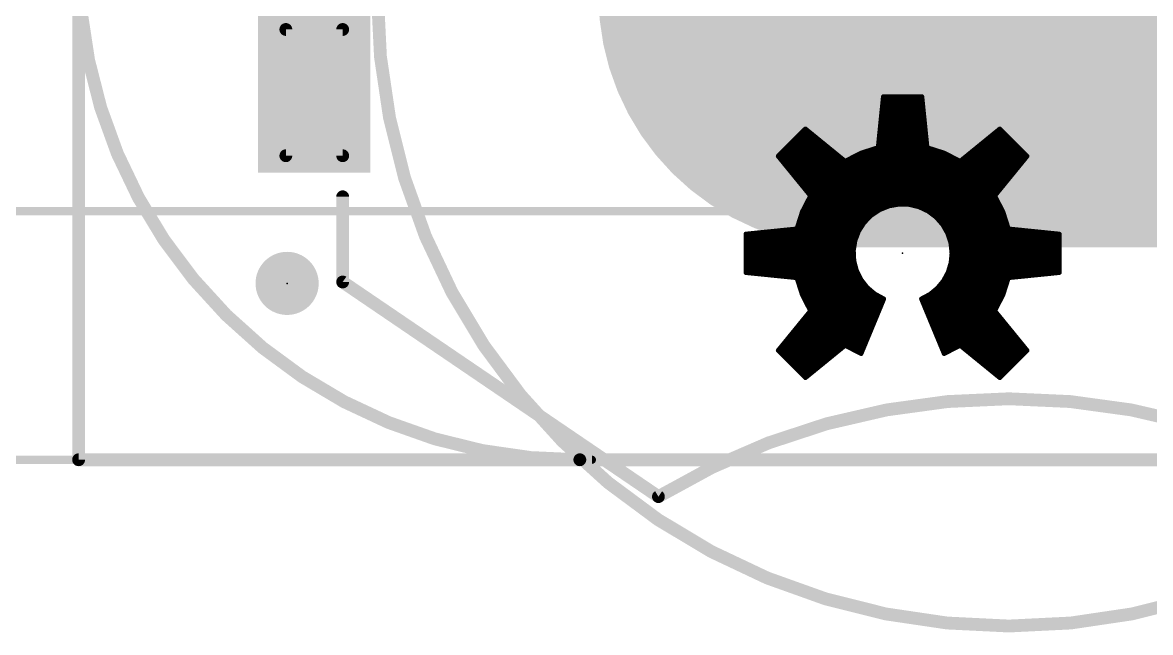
# Model space of a CAD drawing. Extents: x -53 to 61, y -36 to 25.
# Drawn here: x -27.05 to -9.19, y -13.15 to -3.49 of the extents above; entities that cross this region are included whole.
import ezdxf

# ---------------------------------------------------------------- set-up
doc = ezdxf.new("R2010")
doc.units = 0
for name, color, linetype in [('1', 12, 'CONTINUOUS'), ('16', 132, 'CONTINUOUS'), ('20', 53, 'CONTINUOUS'), ('21', 41, 'CONTINUOUS'), ('22', 40, 'CONTINUOUS'), ('23', 53, 'CONTINUOUS'), ('24', 53, 'CONTINUOUS'), ('47', 253, 'CONTINUOUS'), ('51', 53, 'CONTINUOUS')]:
    doc.layers.add(name, color=color, linetype=linetype)

# ---------------------------------------------------------------- blocks, each defined once
blk = doc.blocks.new('RECT2080000X1280000R100')
at = {"const_width": 4}
blk.add_lwpolyline([(4.5, 0), (4.5, 0, 0.4142), (2.5, 2), (-2.5, 2, 0.4142), (-4.5, 0), (-4.5, 0, 0.4142), (-2.5, -2), (2.5, -2, 0.4142)], format="xyb", close=True, dxfattribs=at)
blk.add_solid([(-2.5254, -0.0254), (2.5254, -0.0254), (-2.5254, 0.0254), (2.5254, 0.0254)])
blk = doc.blocks.new('RECT')
blk.add_solid([(-0.5, -0.5), (0.5, -0.5), (-0.5, 0.5), (0.5, 0.5)])
blk = doc.blocks.new('PIE')
at = {"const_width": 0.5}
blk.add_lwpolyline([(0, -0.25, 1), (0, 0.25, 1), (0, -0.25)], format="xyb", dxfattribs=at)

msp = doc.modelspace()

# ---------------------------------------------------------------- linework, layer by layer
at = {"layer": '1', "const_width": 0.2032}
for points in [[(-26.162, 10.414), (-26.162, -10.414)], [(-26.162, -10.414), (26.162, -10.414)]]:
    msp.add_lwpolyline(points, dxfattribs=at)
at = {"layer": '1', "const_width": 0.1016}
for points in [[(-26.162, -10.3632, 1), (-26.162, -10.4648)], [(-26.2128, -10.414, 1), (-26.1112, -10.414)]]:
    msp.add_lwpolyline(points, format="xyb", dxfattribs=at)
at = {"layer": '16', "const_width": 0.2032}
for points in [[(-26.162, 10.414), (-26.162, -10.414)], [(-26.162, -10.414), (26.162, -10.414)]]:
    msp.add_lwpolyline(points, dxfattribs=at)
at = {"layer": '16', "const_width": 0.1016}
for points in [[(-26.162, -10.3632, 1), (-26.162, -10.4648)], [(-26.2128, -10.414, 1), (-26.1112, -10.414)]]:
    msp.add_lwpolyline(points, format="xyb", dxfattribs=at)
at = {"layer": '20'}
for points, const_width in [([(-26.162, -2.54, 0.4142), (-18.2245, -10.414)], 0.2032), ([(-18.2245, -10.3632, 1), (-18.2245, -10.4648)], 0.1016), ([(-18.2243, -10.4648, 1), (-18.2247, -10.3632)], 0.1016)]:
    msp.add_lwpolyline(points, format="xyb", dxfattribs=dict(at, const_width=const_width))
at = {"layer": '20', "const_width": 0.2032}
msp.add_lwpolyline([(-18.2245, -10.414), (18.2245, -10.414)], dxfattribs=at)
at = {"layer": '21', "const_width": 0.2032}
for points in [[(-21.98, -7.598), (-21.98, -6.248)], [(-16.98, -10.998), (-21.98, -7.598)]]:
    msp.add_lwpolyline(points, dxfattribs=at)
at = {"layer": '21'}
for points, const_width in [([(-21.9292, -6.248, 1), (-22.0308, -6.248)], 0.1016), ([(-21.9514, -7.556, 1), (-22.0086, -7.64)], 0.1016), ([(-22.0308, -7.598, 1), (-21.9292, -7.598)], 0.1016), ([(-5.88, -10.998, 0.2793), (-16.98, -10.998)], 0.2032), ([(-17.0063, -10.9546, 1), (-16.9537, -11.0414)], 0.1016), ([(-17.0086, -11.04, 1), (-16.9514, -10.956)], 0.1016)]:
    msp.add_lwpolyline(points, format="xyb", dxfattribs=dict(at, const_width=const_width))
at = {"layer": '22', "const_width": 0.0762}
for points in [[(-13.4994, -5.4691), (-13.4175, -4.6623)], [(-13.4175, -4.6623), (-12.8081, -4.6623)], [(-12.8081, -4.6623), (-12.7262, -5.4691)], [(-13.4315, -4.8006), (-12.794, -4.8006)], [(-13.4238, -4.7244), (-12.8018, -4.7244)], [(-13.4547, -5.0292), (-12.7708, -5.0292)], [(-13.447, -4.953), (-12.7785, -4.953)], [(-13.4392, -4.8768), (-12.7863, -4.8768)], [(-15.0828, -5.6046), (-14.652, -5.1738)], [(-14.6598, -5.1816), (-14.6423, -5.1816)], [(-14.652, -5.1738), (-14.0236, -5.6862)], [(-13.4702, -5.1816), (-12.7553, -5.1816)], [(-13.4624, -5.1054), (-12.7631, -5.1054)], [(-12.202, -5.6862), (-11.5736, -5.1738)], [(-11.5832, -5.1816), (-11.5657, -5.1816)], [(-11.5736, -5.1738), (-11.1428, -5.6046)], [(-14.8122, -5.334), (-14.4554, -5.334)], [(-14.736, -5.2578), (-14.5489, -5.2578)], [(-13.4856, -5.334), (-12.7399, -5.334)], [(-13.4779, -5.2578), (-12.7476, -5.2578)], [(-11.7701, -5.334), (-11.4133, -5.334)], [(-11.6766, -5.2578), (-11.4895, -5.2578)], [(-15.0408, -5.5626), (-14.1751, -5.5626)], [(-14.9646, -5.4864), (-14.2685, -5.4864)], [(-14.8884, -5.4102), (-14.362, -5.4102)], [(-14.0236, -5.6862), (-13.7705, -5.5558)], [(-13.7836, -5.5626), (-12.4419, -5.5626)], [(-13.7705, -5.5558), (-13.4994, -5.4691)], [(-13.5536, -5.4864), (-12.6719, -5.4864)], [(-13.4934, -5.4102), (-12.7321, -5.4102)], [(-12.7262, -5.4691), (-12.455, -5.5558)], [(-12.455, -5.5558), (-12.202, -5.6862)], [(-12.0504, -5.5626), (-11.1847, -5.5626)], [(-11.957, -5.4864), (-11.2609, -5.4864)], [(-11.8635, -5.4102), (-11.3371, -5.4102)], [(-14.5704, -6.233), (-15.0828, -5.6046)], [(-15.0548, -5.6388), (-14.0816, -5.6388)], [(-14.9927, -5.715), (-11.2328, -5.715)], [(-13.9316, -5.6388), (-12.2939, -5.6388)], [(-12.1439, -5.6388), (-11.1707, -5.6388)], [(-11.1428, -5.6046), (-11.6552, -6.233)], [(-14.9306, -5.7912), (-11.2949, -5.7912)], [(-14.8684, -5.8674), (-11.3571, -5.8674)], [(-14.8063, -5.9436), (-11.4192, -5.9436)], [(-14.7442, -6.0198), (-11.4813, -6.0198)], [(-14.682, -6.096), (-11.5435, -6.096)], [(-14.7007, -6.486), (-14.5704, -6.233)], [(-14.6199, -6.1722), (-11.6056, -6.1722)], [(-14.5783, -6.2484), (-11.6472, -6.2484)], [(-11.6552, -6.233), (-11.5248, -6.486)], [(-14.6568, -6.4008), (-13.3484, -6.4008)], [(-14.6176, -6.3246), (-11.608, -6.3246)], [(-13.4778, -6.453), (-13.6112, -6.5421)], [(-13.329, -6.393), (-13.4778, -6.453)], [(-13.1711, -6.3647), (-13.329, -6.393)], [(-13.0107, -6.3692), (-13.1711, -6.3647)], [(-12.8547, -6.4063), (-13.0107, -6.3692)], [(-12.8778, -6.4008), (-11.5687, -6.4008)], [(-12.7095, -6.4746), (-12.8547, -6.4063)], [(-14.7875, -6.7572), (-14.7007, -6.486)], [(-14.7466, -6.6294), (-13.6968, -6.6294)], [(-14.7222, -6.5532), (-13.6221, -6.5532)], [(-14.696, -6.477), (-13.5137, -6.477)], [(-13.6112, -6.5421), (-13.7236, -6.6566)], [(-12.5813, -6.571), (-12.7095, -6.4746)], [(-12.7063, -6.477), (-11.5295, -6.477)], [(-12.605, -6.5532), (-11.5033, -6.5532)], [(-12.4755, -6.6916), (-12.5813, -6.571)], [(-12.5301, -6.6294), (-11.4789, -6.6294)], [(-11.5248, -6.486), (-11.4381, -6.7572)], [(-15.5942, -6.8391), (-14.7875, -6.7572)], [(-15.0303, -6.7818), (-13.8039, -6.7818)], [(-14.771, -6.7056), (-13.755, -6.7056)], [(-13.8102, -6.7916), (-13.8674, -6.9415)], [(-13.7236, -6.6566), (-13.8102, -6.7916)], [(-12.3966, -6.8313), (-12.4755, -6.6916)], [(-12.4677, -6.7056), (-11.4546, -6.7056)], [(-12.4246, -6.7818), (-11.1953, -6.7818)], [(-11.4381, -6.7572), (-10.6314, -6.8391)], [(-15.5942, -7.4485), (-15.5942, -6.8391)], [(-15.5942, -6.858), (-13.8355, -6.858)], [(-15.5942, -6.9342), (-13.8646, -6.9342)], [(-13.8674, -6.9415), (-13.8928, -7.0999)], [(-12.3479, -6.9842), (-12.3966, -6.8313)], [(-12.3881, -6.858), (-10.6314, -6.858)], [(-12.3638, -6.9342), (-10.6314, -6.9342)], [(-12.3315, -7.1438), (-12.3479, -6.9842)], [(-10.6314, -6.8391), (-10.6314, -7.4485)], [(-15.5942, -7.0104), (-13.8784, -7.0104)], [(-15.5942, -7.0866), (-13.8907, -7.0866)], [(-15.5942, -7.1628), (-13.8899, -7.1628)], [(-13.8928, -7.0999), (-13.8853, -7.2602)], [(-12.3465, -7.2962), (-12.3315, -7.1438)], [(-12.3452, -7.0104), (-10.6314, -7.0104)], [(-12.3373, -7.0866), (-10.6314, -7.0866)], [(-12.3333, -7.1628), (-10.6314, -7.1628)], [(-15.5942, -7.239), (-13.8863, -7.239)], [(-15.5942, -7.3152), (-13.8711, -7.3152)], [(-13.8853, -7.2602), (-13.8452, -7.4155)], [(-12.3909, -7.4427), (-12.3465, -7.2962)], [(-12.3522, -7.3152), (-10.6314, -7.3152)], [(-12.3408, -7.239), (-10.6314, -7.239)], [(-15.5942, -7.3914), (-13.8514, -7.3914)], [(-14.7875, -7.5304), (-15.5942, -7.4485)], [(-15.4055, -7.4676), (-13.8195, -7.4676)], [(-14.7007, -7.8015), (-14.7875, -7.5304)], [(-13.8452, -7.4155), (-13.7743, -7.5594)], [(-12.4631, -7.5778), (-12.3909, -7.4427)], [(-12.4042, -7.4676), (-10.82, -7.4676)], [(-12.3753, -7.3914), (-10.6314, -7.3914)], [(-11.4381, -7.5304), (-11.5248, -7.8015)], [(-10.6314, -7.4485), (-11.4381, -7.5304)], [(-14.7831, -7.5438), (-13.782, -7.5438)], [(-14.7588, -7.62), (-13.7269, -7.62)], [(-14.7344, -7.6962), (-13.6631, -7.6962)], [(-13.7743, -7.5594), (-13.6754, -7.6858)], [(-13.6754, -7.6858), (-13.5529, -7.7893)], [(-12.6787, -7.7934), (-12.5603, -7.6962)], [(-12.5603, -7.6962), (-12.4631, -7.5778)], [(-12.5603, -7.6962), (-11.4911, -7.6962)], [(-12.4977, -7.62), (-11.4667, -7.62)], [(-12.4449, -7.5438), (-11.4424, -7.5438)], [(-14.71, -7.7724), (-13.5728, -7.7724)], [(-14.5704, -8.0546), (-14.7007, -7.8015)], [(-14.6764, -7.8486), (-13.4431, -7.8486)], [(-13.4118, -7.8656), (-13.7706, -8.7317)], [(-13.5529, -7.7893), (-13.4118, -7.8656)], [(-12.8138, -7.8656), (-12.6787, -7.7934)], [(-12.455, -8.7317), (-12.8138, -7.8656)], [(-12.782, -7.8486), (-11.5491, -7.8486)], [(-12.6531, -7.7724), (-11.5155, -7.7724)], [(-11.5248, -7.8015), (-11.6552, -8.0546)], [(-15.0828, -8.6829), (-14.5704, -8.0546)], [(-14.6372, -7.9248), (-13.4363, -7.9248)], [(-14.5979, -8.001), (-13.4679, -8.001)], [(-12.7892, -7.9248), (-11.5883, -7.9248)], [(-12.7576, -8.001), (-11.6276, -8.001)], [(-11.6552, -8.0546), (-11.1428, -8.6829)], [(-14.7131, -8.2296), (-13.5625, -8.2296)], [(-14.651, -8.1534), (-13.531, -8.1534)], [(-14.5888, -8.0772), (-13.4994, -8.0772)], [(-12.7261, -8.0772), (-11.6367, -8.0772)], [(-12.6945, -8.1534), (-11.5746, -8.1534)], [(-12.663, -8.2296), (-11.5124, -8.2296)], [(-14.8374, -8.382), (-13.6257, -8.382)], [(-14.7752, -8.3058), (-13.5941, -8.3058)], [(-12.6314, -8.3058), (-11.4503, -8.3058)], [(-12.5998, -8.382), (-11.3881, -8.382)], [(-15.0238, -8.6106), (-14.0349, -8.6106)], [(-14.9616, -8.5344), (-13.6888, -8.5344)], [(-14.8995, -8.4582), (-13.6572, -8.4582)], [(-14.0236, -8.6014), (-14.652, -9.1137)], [(-13.7706, -8.7317), (-14.0236, -8.6014)], [(-14.0056, -8.6106), (-13.7204, -8.6106)], [(-12.5683, -8.4582), (-11.326, -8.4582)], [(-12.5367, -8.5344), (-11.2639, -8.5344)], [(-12.5051, -8.6106), (-12.2199, -8.6106)], [(-12.202, -8.6014), (-12.455, -8.7317)], [(-11.5736, -9.1137), (-12.202, -8.6014)], [(-12.1906, -8.6106), (-11.2017, -8.6106)], [(-14.652, -9.1137), (-15.0828, -8.6829)], [(-15.0789, -8.6868), (-14.1283, -8.6868)], [(-15.0027, -8.763), (-14.2218, -8.763)], [(-13.8578, -8.6868), (-13.7519, -8.6868)], [(-12.4736, -8.6868), (-12.3677, -8.6868)], [(-12.0972, -8.6868), (-11.1466, -8.6868)], [(-12.0037, -8.763), (-11.2228, -8.763)], [(-11.1428, -8.6829), (-11.5736, -9.1137)], [(-14.9265, -8.8392), (-14.3152, -8.8392)], [(-14.8503, -8.9154), (-14.4087, -8.9154)], [(-11.9103, -8.8392), (-11.299, -8.8392)], [(-11.8168, -8.9154), (-11.3752, -8.9154)], [(-14.7741, -8.9916), (-14.5021, -8.9916)], [(-14.6979, -9.0678), (-14.5956, -9.0678)], [(-11.7233, -8.9916), (-11.4514, -8.9916)], [(-11.6299, -9.0678), (-11.5276, -9.0678)]]:
    msp.add_lwpolyline(points, dxfattribs=at)
at = {"layer": '22', "const_width": 0.0381}
for points in [[(-13.4175, -4.6433, 1), (-13.4175, -4.6814)], [(-13.3985, -4.6643, 1), (-13.4364, -4.6604)], [(-12.7891, -4.6604, 1), (-12.827, -4.6643)], [(-12.8081, -4.6814, 1), (-12.8081, -4.6433)], [(-13.4315, -4.7816, 1), (-13.4315, -4.8197)], [(-13.4238, -4.7054, 1), (-13.4238, -4.7435)], [(-12.8018, -4.7435, 1), (-12.8018, -4.7054)], [(-12.794, -4.8197, 1), (-12.794, -4.7816)], [(-13.4547, -5.0102, 1), (-13.4547, -5.0483)], [(-13.447, -4.934, 1), (-13.447, -4.9721)], [(-13.4392, -4.8578, 1), (-13.4392, -4.8959)], [(-12.7863, -4.8959, 1), (-12.7863, -4.8578)], [(-12.7785, -4.9721, 1), (-12.7785, -4.934)], [(-12.7708, -5.0483, 1), (-12.7708, -5.0102)], [(-14.6598, -5.1626, 1), (-14.6598, -5.2007)], [(-14.6399, -5.159, 1), (-14.664, -5.1885)], [(-14.6385, -5.1872, 1), (-14.6654, -5.1603)], [(-14.6423, -5.2007, 1), (-14.6423, -5.1626)], [(-13.4702, -5.1626, 1), (-13.4702, -5.2007)], [(-13.4624, -5.0864, 1), (-13.4624, -5.1245)], [(-12.7631, -5.1245, 1), (-12.7631, -5.0864)], [(-12.7553, -5.2007, 1), (-12.7553, -5.1626)], [(-11.5832, -5.1626, 1), (-11.5832, -5.2007)], [(-11.5601, -5.1603, 1), (-11.587, -5.1872)], [(-11.5615, -5.1885, 1), (-11.5856, -5.159)], [(-11.5657, -5.2007, 1), (-11.5657, -5.1626)], [(-14.8122, -5.315, 1), (-14.8122, -5.3531)], [(-14.736, -5.2388, 1), (-14.736, -5.2769)], [(-14.5489, -5.2769, 1), (-14.5489, -5.2388)], [(-14.4554, -5.3531, 1), (-14.4554, -5.315)], [(-13.4856, -5.315, 1), (-13.4856, -5.3531)], [(-13.4779, -5.2388, 1), (-13.4779, -5.2769)], [(-12.7476, -5.2769, 1), (-12.7476, -5.2388)], [(-12.7399, -5.3531, 1), (-12.7399, -5.315)], [(-11.7701, -5.315, 1), (-11.7701, -5.3531)], [(-11.6766, -5.2388, 1), (-11.6766, -5.2769)], [(-11.4895, -5.2769, 1), (-11.4895, -5.2388)], [(-11.4133, -5.3531, 1), (-11.4133, -5.315)], [(-15.0408, -5.5436, 1), (-15.0408, -5.5817)], [(-14.9646, -5.4674, 1), (-14.9646, -5.5055)], [(-14.8884, -5.3912, 1), (-14.8884, -5.4293)], [(-14.362, -5.4293, 1), (-14.362, -5.3912)], [(-14.2685, -5.5055, 1), (-14.2685, -5.4674)], [(-14.1751, -5.5817, 1), (-14.1751, -5.5436)], [(-13.7836, -5.5436, 1), (-13.7836, -5.5817)], [(-13.7763, -5.5377, 1), (-13.7647, -5.574)], [(-13.7618, -5.5728, 1), (-13.7792, -5.5389)], [(-13.5536, -5.4674, 1), (-13.5536, -5.5055)], [(-13.5183, -5.4671, 1), (-13.4804, -5.471)], [(-13.4934, -5.3912, 1), (-13.4934, -5.4293)], [(-13.4935, -5.4872, 1), (-13.5052, -5.4509)], [(-12.7203, -5.4509, 1), (-12.732, -5.4872)], [(-12.7451, -5.471, 1), (-12.7072, -5.4671)], [(-12.7321, -5.4293, 1), (-12.7321, -5.3912)], [(-12.6719, -5.5055, 1), (-12.6719, -5.4674)], [(-12.4463, -5.5389, 1), (-12.4637, -5.5728)], [(-12.4608, -5.574, 1), (-12.4492, -5.5377)], [(-12.4419, -5.5817, 1), (-12.4419, -5.5436)], [(-12.0504, -5.5436, 1), (-12.0504, -5.5817)], [(-11.957, -5.4674, 1), (-11.957, -5.5055)], [(-11.8635, -5.3912, 1), (-11.8635, -5.4293)], [(-11.3371, -5.4293, 1), (-11.3371, -5.3912)], [(-11.2609, -5.5055, 1), (-11.2609, -5.4674)], [(-11.1847, -5.5817, 1), (-11.1847, -5.5436)], [(-15.068, -5.5925, 1), (-15.0975, -5.6166)], [(-15.0962, -5.5911, 1), (-15.0693, -5.618)], [(-15.0548, -5.6198, 1), (-15.0548, -5.6579)], [(-14.9927, -5.6959, 1), (-14.9927, -5.734)], [(-14.0816, -5.6579, 1), (-14.0816, -5.6198)], [(-14.0323, -5.6692, 1), (-14.0148, -5.7031)], [(-14.0356, -5.7009, 1), (-14.0115, -5.6714)], [(-13.9316, -5.6198, 1), (-13.9316, -5.6579)], [(-12.2939, -5.6579, 1), (-12.2939, -5.6198)], [(-12.214, -5.6714, 1), (-12.1899, -5.7009)], [(-12.2107, -5.7031, 1), (-12.1932, -5.6692)], [(-12.1439, -5.6198, 1), (-12.1439, -5.6579)], [(-11.2328, -5.734, 1), (-11.2328, -5.6959)], [(-11.1707, -5.6579, 1), (-11.1707, -5.6198)], [(-11.128, -5.6166, 1), (-11.1575, -5.5925)], [(-11.1562, -5.618, 1), (-11.1293, -5.5911)], [(-14.9306, -5.7721, 1), (-14.9306, -5.8102)], [(-14.8684, -5.8483, 1), (-14.8684, -5.8864)], [(-11.3571, -5.8864, 1), (-11.3571, -5.8483)], [(-11.2949, -5.8102, 1), (-11.2949, -5.7721)], [(-14.8063, -5.9245, 1), (-14.8063, -5.9627)], [(-14.7442, -6.0008, 1), (-14.7442, -6.0389)], [(-14.682, -6.077, 1), (-14.682, -6.1151)], [(-11.5435, -6.1151, 1), (-11.5435, -6.077)], [(-11.4813, -6.0389, 1), (-11.4813, -6.0008)], [(-11.4192, -5.9627, 1), (-11.4192, -5.9245)], [(-14.6199, -6.1532, 1), (-14.6199, -6.1913)], [(-14.5783, -6.2294, 1), (-14.5783, -6.2675)], [(-14.5534, -6.2417, 1), (-14.5873, -6.2242)], [(-14.5851, -6.245, 1), (-14.5556, -6.2209)], [(-11.6382, -6.2242, 1), (-11.6721, -6.2417)], [(-11.6699, -6.2209, 1), (-11.6404, -6.245)], [(-11.6472, -6.2675, 1), (-11.6472, -6.2294)], [(-11.6056, -6.1913, 1), (-11.6056, -6.1532)], [(-14.6568, -6.3818, 1), (-14.6568, -6.4199)], [(-14.6176, -6.3056, 1), (-14.6176, -6.3437)], [(-13.4849, -6.4353, 1), (-13.4707, -6.4707)], [(-13.4672, -6.4688, 1), (-13.4884, -6.4372)], [(-13.3484, -6.4199, 1), (-13.3484, -6.3818)], [(-13.3324, -6.3742, 1), (-13.3256, -6.4117)], [(-13.3219, -6.4107, 1), (-13.3361, -6.3753)], [(-13.1706, -6.3456, 1), (-13.1716, -6.3837)], [(-13.1677, -6.3834, 1), (-13.1745, -6.3459)], [(-13.0063, -6.3506, 1), (-13.0152, -6.3877)], [(-13.0113, -6.3882, 1), (-13.0102, -6.3501)], [(-12.8778, -6.3818, 1), (-12.8778, -6.4199)], [(-12.8466, -6.3891, 1), (-12.8628, -6.4236)], [(-12.8591, -6.4248, 1), (-12.8503, -6.3878)], [(-11.608, -6.3437, 1), (-11.608, -6.3056)], [(-11.5687, -6.4199, 1), (-11.5687, -6.3818)], [(-14.7466, -6.6104, 1), (-14.7466, -6.6485)], [(-14.7222, -6.5342, 1), (-14.7222, -6.5723)], [(-14.7176, -6.4773, 1), (-14.6837, -6.4947)], [(-14.6825, -6.4918, 1), (-14.7188, -6.4802)], [(-14.696, -6.458, 1), (-14.696, -6.4961)], [(-13.6968, -6.6485, 1), (-13.6968, -6.6104)], [(-13.6218, -6.5263, 1), (-13.6006, -6.558)], [(-13.5976, -6.5555, 1), (-13.6248, -6.5288)], [(-13.6221, -6.5723, 1), (-13.6221, -6.5342)], [(-13.5137, -6.4961, 1), (-13.5137, -6.458)], [(-12.698, -6.4593, 1), (-12.721, -6.4898)], [(-12.7063, -6.458, 1), (-12.7063, -6.4961)], [(-12.7176, -6.4918, 1), (-12.7014, -6.4573)], [(-12.605, -6.5342, 1), (-12.605, -6.5723)], [(-12.567, -6.5585, 1), (-12.5956, -6.5836)], [(-12.5928, -6.5863, 1), (-12.5699, -6.5558)], [(-12.5301, -6.6104, 1), (-12.5301, -6.6485)], [(-11.5067, -6.4802, 1), (-11.543, -6.4918)], [(-11.5418, -6.4947, 1), (-11.5079, -6.4773)], [(-11.5295, -6.4961, 1), (-11.5295, -6.458)], [(-11.5033, -6.5723, 1), (-11.5033, -6.5342)], [(-11.4789, -6.6485, 1), (-11.4789, -6.6104)], [(-15.0303, -6.7628, 1), (-15.0303, -6.8009)], [(-14.8056, -6.7513, 1), (-14.7693, -6.763)], [(-14.771, -6.6866, 1), (-14.771, -6.7247)], [(-14.7855, -6.7761, 1), (-14.7894, -6.7382)], [(-13.8262, -6.7814, 1), (-13.7941, -6.8019)], [(-13.7924, -6.7984, 1), (-13.828, -6.7848)], [(-13.8039, -6.8009, 1), (-13.8039, -6.7628)], [(-13.755, -6.7247, 1), (-13.755, -6.6866)], [(-13.7372, -6.6433, 1), (-13.71, -6.67)], [(-13.7075, -6.6669, 1), (-13.7396, -6.6463)], [(-12.459, -6.6823, 1), (-12.4921, -6.701)], [(-12.4899, -6.7042, 1), (-12.4612, -6.6791)], [(-12.4677, -6.6866, 1), (-12.4677, -6.7247)], [(-12.4246, -6.7628, 1), (-12.4246, -6.8009)], [(-11.4361, -6.7382, 1), (-11.44, -6.7761)], [(-11.4562, -6.763, 1), (-11.4199, -6.7513)], [(-11.4546, -6.7247, 1), (-11.4546, -6.6866)], [(-11.1953, -6.8009, 1), (-11.1953, -6.7628)], [(-15.5751, -6.8391, 1), (-15.6132, -6.8391)], [(-15.5961, -6.8201, 1), (-15.5922, -6.858)], [(-15.5942, -6.839, 1), (-15.5942, -6.8771)], [(-15.5942, -6.9152, 1), (-15.5942, -6.9533)], [(-13.8852, -6.9347, 1), (-13.8496, -6.9483)], [(-13.8486, -6.9445, 1), (-13.8862, -6.9385)], [(-13.8646, -6.9533, 1), (-13.8646, -6.9152)], [(-13.8355, -6.8771, 1), (-13.8355, -6.839)], [(-12.3785, -6.8255, 1), (-12.4148, -6.8371)], [(-12.4132, -6.8407, 1), (-12.3801, -6.822)], [(-12.3881, -6.839, 1), (-12.3881, -6.8771)], [(-12.3638, -6.9152, 1), (-12.3638, -6.9533)], [(-12.329, -6.9822, 1), (-12.3669, -6.9861)], [(-12.3661, -6.99, 1), (-12.3298, -6.9784)], [(-10.6123, -6.8391, 1), (-10.6504, -6.8391)], [(-10.6333, -6.858, 1), (-10.6294, -6.8201)], [(-10.6314, -6.8771, 1), (-10.6314, -6.839)], [(-10.6314, -6.9533, 1), (-10.6314, -6.9152)], [(-15.5942, -6.9914, 1), (-15.5942, -7.0295)], [(-15.5942, -7.0676, 1), (-15.5942, -7.1057)], [(-15.5942, -7.1438, 1), (-15.5942, -7.1819)], [(-13.8738, -7.099, 1), (-13.9118, -7.1008)], [(-13.9116, -7.0969, 1), (-13.874, -7.1029)], [(-13.8907, -7.1057, 1), (-13.8907, -7.0676)], [(-13.8899, -7.1819, 1), (-13.8899, -7.1438)], [(-13.8784, -7.0295, 1), (-13.8784, -6.9914)], [(-12.3452, -6.9914, 1), (-12.3452, -7.0295)], [(-12.3373, -7.0676, 1), (-12.3373, -7.1057)], [(-12.3333, -7.1438, 1), (-12.3333, -7.1819)], [(-12.3125, -7.1456, 1), (-12.3504, -7.1419)], [(-12.3504, -7.1457, 1), (-12.3125, -7.1418)], [(-10.6314, -7.0295, 1), (-10.6314, -6.9914)], [(-10.6314, -7.1057, 1), (-10.6314, -7.0676)], [(-10.6314, -7.1819, 1), (-10.6314, -7.1438)], [(-15.5942, -7.22, 1), (-15.5942, -7.2581)], [(-15.5942, -7.2961, 1), (-15.5942, -7.3342)], [(-13.8669, -7.2554, 1), (-13.9037, -7.2649)], [(-13.9043, -7.2611, 1), (-13.8663, -7.2593)], [(-13.8863, -7.2581, 1), (-13.8863, -7.22)], [(-13.8711, -7.3342, 1), (-13.8711, -7.2961)], [(-12.3522, -7.2961, 1), (-12.3522, -7.3342)], [(-12.3654, -7.2943, 1), (-12.3275, -7.298)], [(-12.3282, -7.3017, 1), (-12.3647, -7.2906)], [(-12.3408, -7.22, 1), (-12.3408, -7.2581)], [(-10.6314, -7.2581, 1), (-10.6314, -7.22)], [(-10.6314, -7.3342, 1), (-10.6314, -7.2961)], [(-15.5942, -7.3723, 1), (-15.5942, -7.4104)], [(-15.5922, -7.4295, 1), (-15.5961, -7.4674)], [(-15.6132, -7.4485, 1), (-15.5751, -7.4485)], [(-15.4055, -7.4486, 1), (-15.4055, -7.4867)], [(-14.7693, -7.5245, 1), (-14.8056, -7.5362)], [(-14.7894, -7.5493, 1), (-14.7855, -7.5114)], [(-13.8281, -7.4071, 1), (-13.8623, -7.4239)], [(-13.8637, -7.4203, 1), (-13.8268, -7.4108)], [(-13.8514, -7.4104, 1), (-13.8514, -7.3723)], [(-13.8195, -7.4867, 1), (-13.8195, -7.4486)], [(-12.4042, -7.4486, 1), (-12.4042, -7.4867)], [(-12.4091, -7.4372, 1), (-12.3727, -7.4483)], [(-12.3741, -7.4517, 1), (-12.4077, -7.4338)], [(-12.3753, -7.3723, 1), (-12.3753, -7.4104)], [(-11.44, -7.5114, 1), (-11.4361, -7.5493)], [(-11.4199, -7.5362, 1), (-11.4562, -7.5245)], [(-10.82, -7.4867, 1), (-10.82, -7.4486)], [(-10.6504, -7.4485, 1), (-10.6123, -7.4485)], [(-10.6294, -7.4674, 1), (-10.6333, -7.4295)], [(-10.6314, -7.4104, 1), (-10.6314, -7.3723)], [(-14.7831, -7.5248, 1), (-14.7831, -7.5629)], [(-14.7588, -7.601, 1), (-14.7588, -7.6391)], [(-14.7344, -7.6772, 1), (-14.7344, -7.7153)], [(-13.7593, -7.5477, 1), (-13.7893, -7.5711)], [(-13.7914, -7.5678, 1), (-13.7572, -7.551)], [(-13.782, -7.5629, 1), (-13.782, -7.5248)], [(-13.7269, -7.6391, 1), (-13.7269, -7.601)], [(-13.6631, -7.6712, 1), (-13.6877, -7.7003)], [(-13.6904, -7.6975, 1), (-13.6604, -7.674)], [(-13.6631, -7.7153, 1), (-13.6631, -7.6772)], [(-12.5603, -7.6772, 1), (-12.5603, -7.7153)], [(-12.575, -7.6841, 1), (-12.5455, -7.7083)], [(-12.5482, -7.7109, 1), (-12.5724, -7.6815)], [(-12.4977, -7.601, 1), (-12.4977, -7.6391)], [(-12.4799, -7.5688, 1), (-12.4463, -7.5868)], [(-12.4484, -7.5899, 1), (-12.4778, -7.5657)], [(-12.4449, -7.5248, 1), (-12.4449, -7.5629)], [(-11.4911, -7.7153, 1), (-11.4911, -7.6772)], [(-11.4667, -7.6391, 1), (-11.4667, -7.601)], [(-11.4424, -7.5629, 1), (-11.4424, -7.5248)], [(-14.71, -7.7534, 1), (-14.71, -7.7915)], [(-14.6837, -7.7928, 1), (-14.7176, -7.8102)], [(-14.7188, -7.8073, 1), (-14.6825, -7.7957)], [(-14.6764, -7.8296, 1), (-14.6764, -7.8677)], [(-13.5728, -7.7915, 1), (-13.5728, -7.7534)], [(-13.5438, -7.7725, 1), (-13.5619, -7.806)], [(-13.5652, -7.8038, 1), (-13.5406, -7.7747)], [(-13.4431, -7.8677, 1), (-13.4431, -7.8296)], [(-13.3942, -7.8728, 1), (-13.4293, -7.8583)], [(-13.4208, -7.8823, 1), (-13.4027, -7.8488)], [(-12.8227, -7.8487, 1), (-12.8048, -7.8824)], [(-12.7962, -7.8583, 1), (-12.8313, -7.8728)], [(-12.782, -7.8296, 1), (-12.782, -7.8677)], [(-12.6908, -7.7786, 1), (-12.6666, -7.8081)], [(-12.6697, -7.8102, 1), (-12.6877, -7.7766)], [(-12.6531, -7.7534, 1), (-12.6531, -7.7915)], [(-11.5491, -7.8677, 1), (-11.5491, -7.8296)], [(-11.543, -7.7957, 1), (-11.5067, -7.8073)], [(-11.5079, -7.8102, 1), (-11.5418, -7.7928)], [(-11.5155, -7.7915, 1), (-11.5155, -7.7534)], [(-14.6372, -7.9058, 1), (-14.6372, -7.9439)], [(-14.5979, -7.982, 1), (-14.5979, -8.0201)], [(-14.5873, -8.0633, 1), (-14.5534, -8.0458)], [(-14.5556, -8.0666, 1), (-14.5851, -8.0425)], [(-13.4679, -8.0201, 1), (-13.4679, -7.982)], [(-13.4363, -7.9439, 1), (-13.4363, -7.9058)], [(-12.7892, -7.9058, 1), (-12.7892, -7.9439)], [(-12.7576, -7.982, 1), (-12.7576, -8.0201)], [(-11.6721, -8.0458, 1), (-11.6382, -8.0633)], [(-11.6404, -8.0425, 1), (-11.6699, -8.0666)], [(-11.6276, -8.0201, 1), (-11.6276, -7.982)], [(-11.5883, -7.9439, 1), (-11.5883, -7.9058)], [(-14.7131, -8.2105, 1), (-14.7131, -8.2486)], [(-14.651, -8.1343, 1), (-14.651, -8.1724)], [(-14.5888, -8.0582, 1), (-14.5888, -8.0963)], [(-13.5625, -8.2486, 1), (-13.5625, -8.2105)], [(-13.531, -8.1724, 1), (-13.531, -8.1343)], [(-13.4994, -8.0963, 1), (-13.4994, -8.0582)], [(-12.7261, -8.0582, 1), (-12.7261, -8.0963)], [(-12.6945, -8.1343, 1), (-12.6945, -8.1724)], [(-12.663, -8.2105, 1), (-12.663, -8.2486)], [(-11.6367, -8.0963, 1), (-11.6367, -8.0582)], [(-11.5746, -8.1724, 1), (-11.5746, -8.1343)], [(-11.5124, -8.2486, 1), (-11.5124, -8.2105)], [(-14.8374, -8.3629, 1), (-14.8374, -8.401)], [(-14.7752, -8.2867, 1), (-14.7752, -8.3248)], [(-13.6257, -8.401, 1), (-13.6257, -8.3629)], [(-13.5941, -8.3248, 1), (-13.5941, -8.2867)], [(-12.6314, -8.2867, 1), (-12.6314, -8.3248)], [(-12.5998, -8.3629, 1), (-12.5998, -8.401)], [(-11.4503, -8.3248, 1), (-11.4503, -8.2867)], [(-11.3881, -8.401, 1), (-11.3881, -8.3629)], [(-15.0238, -8.5915, 1), (-15.0238, -8.6296)], [(-14.9616, -8.5153, 1), (-14.9616, -8.5534)], [(-14.8995, -8.4391, 1), (-14.8995, -8.4772)], [(-14.0148, -8.5844, 1), (-14.0323, -8.6183)], [(-14.0115, -8.6161, 1), (-14.0356, -8.5866)], [(-14.0349, -8.6296, 1), (-14.0349, -8.5915)], [(-14.0056, -8.5915, 1), (-14.0056, -8.6296)], [(-13.7204, -8.6296, 1), (-13.7204, -8.5915)], [(-13.6888, -8.5534, 1), (-13.6888, -8.5153)], [(-13.6572, -8.4772, 1), (-13.6572, -8.4391)], [(-12.5683, -8.4391, 1), (-12.5683, -8.4772)], [(-12.5367, -8.5153, 1), (-12.5367, -8.5534)], [(-12.5051, -8.5915, 1), (-12.5051, -8.6296)], [(-12.1899, -8.5866, 1), (-12.214, -8.6161)], [(-12.2199, -8.6296, 1), (-12.2199, -8.5915)], [(-12.1932, -8.6183, 1), (-12.2107, -8.5844)], [(-12.1906, -8.5915, 1), (-12.1906, -8.6296)], [(-11.326, -8.4772, 1), (-11.326, -8.4391)], [(-11.2639, -8.5534, 1), (-11.2639, -8.5153)], [(-11.2017, -8.6296, 1), (-11.2017, -8.5915)], [(-15.0693, -8.6695, 1), (-15.0962, -8.6964)], [(-15.0975, -8.6709, 1), (-15.068, -8.695)], [(-15.0789, -8.6677, 1), (-15.0789, -8.7058)], [(-15.0027, -8.7439, 1), (-15.0027, -8.782)], [(-14.2218, -8.782, 1), (-14.2218, -8.7439)], [(-14.1283, -8.7058, 1), (-14.1283, -8.6677)], [(-13.8578, -8.6677, 1), (-13.8578, -8.7058)], [(-13.7881, -8.7245, 1), (-13.753, -8.739)], [(-13.7793, -8.7487, 1), (-13.7618, -8.7148)], [(-13.7519, -8.7058, 1), (-13.7519, -8.6677)], [(-12.4736, -8.6677, 1), (-12.4736, -8.7058)], [(-12.4637, -8.7148, 1), (-12.4462, -8.7487)], [(-12.4725, -8.739, 1), (-12.4374, -8.7245)], [(-12.3677, -8.7058, 1), (-12.3677, -8.6677)], [(-12.0972, -8.6677, 1), (-12.0972, -8.7058)], [(-12.0037, -8.7439, 1), (-12.0037, -8.782)], [(-11.2228, -8.782, 1), (-11.2228, -8.7439)], [(-11.1575, -8.695, 1), (-11.128, -8.6709)], [(-11.1293, -8.6964, 1), (-11.1562, -8.6695)], [(-11.1466, -8.7058, 1), (-11.1466, -8.6677)], [(-14.9265, -8.8201, 1), (-14.9265, -8.8582)], [(-14.8503, -8.8963, 1), (-14.8503, -8.9345)], [(-14.4087, -8.9345, 1), (-14.4087, -8.8963)], [(-14.3152, -8.8582, 1), (-14.3152, -8.8201)], [(-11.9103, -8.8201, 1), (-11.9103, -8.8582)], [(-11.8168, -8.8963, 1), (-11.8168, -8.9345)], [(-11.3752, -8.9345, 1), (-11.3752, -8.8963)], [(-11.299, -8.8582, 1), (-11.299, -8.8201)], [(-14.7741, -8.9726, 1), (-14.7741, -9.0107)], [(-14.6979, -9.0488, 1), (-14.6979, -9.0869)], [(-14.664, -9.099, 1), (-14.6399, -9.1285)], [(-14.6654, -9.1272, 1), (-14.6385, -9.1003)], [(-14.5956, -9.0869, 1), (-14.5956, -9.0488)], [(-14.5021, -9.0107, 1), (-14.5021, -8.9726)], [(-11.7233, -8.9726, 1), (-11.7233, -9.0107)], [(-11.6299, -9.0488, 1), (-11.6299, -9.0869)], [(-11.587, -9.1003, 1), (-11.5601, -9.1272)], [(-11.5856, -9.1285, 1), (-11.5615, -9.099)], [(-11.5276, -9.0869, 1), (-11.5276, -9.0488)], [(-11.4514, -9.0107, 1), (-11.4514, -8.9726)]]:
    msp.add_lwpolyline(points, format="xyb", dxfattribs=at)
at = {"layer": '23'}
msp.add_point((-22.86, -7.62), dxfattribs=at)
at = {"layer": '24'}
msp.add_point((-13.1128, -7.1438), dxfattribs=at)
at = {"layer": '47', "const_width": 0.13}
for points in [[(22.098, -6.477), (-30.144, -6.477)], [(-18.034, -10.414), (-34.716, -10.414)]]:
    msp.add_lwpolyline(points, dxfattribs=at)
at = {"layer": '47', "const_width": 0.065}
msp.add_lwpolyline([(-18.034, -10.4465, 1), (-18.034, -10.3815)], format="xyb", dxfattribs=at)
at = {"layer": '51'}
for points, const_width in [([(-11.43, -13.048, 1), (-11.43, 6.952, 1), (-11.43, -13.048)], 0.2032), ([(-22.8292, -3.598, 1), (-22.9308, -3.598)], 0.1016), ([(-22.88, -3.5472, 1), (-22.88, -3.6488)], 0.1016), ([(-21.9292, -3.598, 1), (-22.0308, -3.598)], 0.1016), ([(-21.98, -3.6488, 1), (-21.98, -3.5472)], 0.1016), ([(-22.88, -5.5472, 1), (-22.88, -5.6488)], 0.1016), ([(-21.98, -5.6488, 1), (-21.98, -5.5472)], 0.1016), ([(-22.9308, -5.598, 1), (-22.8292, -5.598)], 0.1016), ([(-22.0308, -5.598, 1), (-21.9292, -5.598)], 0.1016)]:
    msp.add_lwpolyline(points, format="xyb", dxfattribs=dict(at, const_width=const_width))
at = {"layer": '51', "const_width": 0.2032}
for points in [[(-22.88, -5.598), (-22.88, -3.598)], [(-22.88, -3.598), (-21.98, -3.598)], [(-21.98, -3.598), (-21.98, -5.598)], [(-21.98, -5.598), (-22.88, -5.598)]]:
    msp.add_lwpolyline(points, dxfattribs=at)

# ---------------------------------------------------------------- block references
at = {"layer": '1'}
for name, p in [('RECT2080000X1280000R100', (-11.43, -3.048)), ('PIE', (-22.86, -7.62))]:
    msp.add_blockref(name, p, dxfattribs=at)
at = {"layer": '1', "xscale": 2.54, "yscale": 1.778, "rotation": 90}
msp.add_blockref('RECT', (-22.43, -4.598), dxfattribs=at)

doc.saveas('drawing.dxf')
